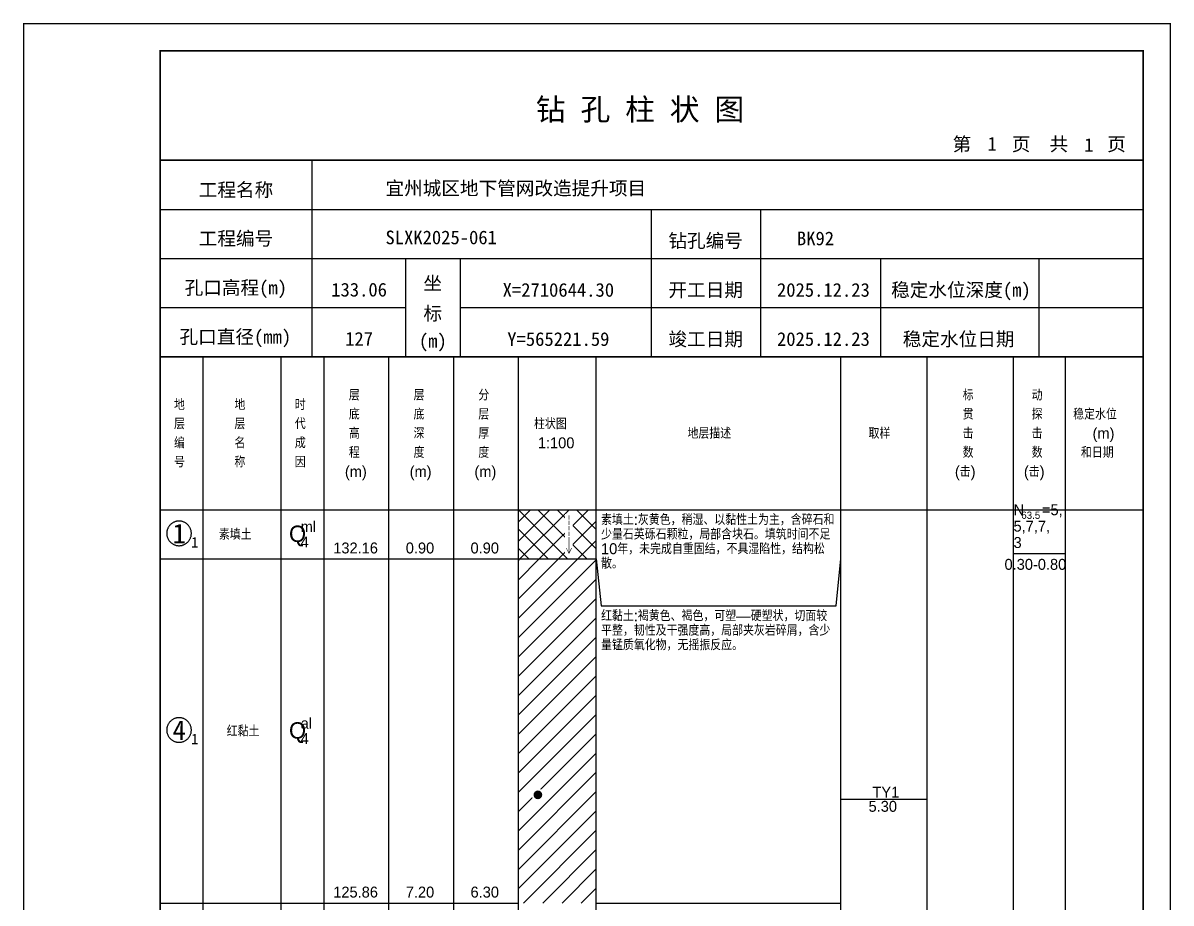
# Model space of a CAD drawing. Header units: millimetres. Extents: x 12489 to 89920, y 4630 to 4927.
# Drawn here: x 32509.3 to 32719.6, y 4765.7 to 4926.8 of the extents above; entities that cross this region are included whole.
import ezdxf
from ezdxf.enums import TextEntityAlignment as Align

# ---------------------------------------------------------------- set-up
doc = ezdxf.new("R2010")
doc.units = ezdxf.units.MM
doc.layers.add('GICAD_QUYANG', color=7, linetype='Continuous')
doc.layers.add('ZZT_TC', color=7, linetype='Continuous')
doc.styles.add('成果图图块', font='', dxfattribs={"height": 2.5})
doc.styles.add('成果图模板', font='')
doc.styles.add('成果图模板标题', font='simhei.ttf')
doc.styles.add('成果图表体', font='Comfont.shx', dxfattribs={"height": 2, "bigfont": 'Hztxt12a.shx'})
doc.styles.get('成果图图块').set_extended_font_data('FangSong_GB2312')
doc.styles.get('成果图模板').set_extended_font_data('FangSong_GB2312')

# ---------------------------------------------------------------- blocks, each defined once
blk = doc.blocks.new('DCBH-1-1-1132', base_point=(0.3, -0.11))
at = {"layer": 'ZZT_TC', "color": 7}
blk.add_polyline3d([(-0.19, 2.31, 0), (-0.3, 2.31, 0), (-0.41, 2.3, 0), (-0.52, 2.29, 0), (-0.63, 2.27, 0), (-0.73, 2.24, 0), (-0.84, 2.21, 0), (-0.95, 2.18, 0), (-1.05, 2.14, 0), (-1.15, 2.09, 0), (-1.25, 2.04, 0), (-1.35, 1.99, 0), (-1.44, 1.93, 0), (-1.53, 1.87, 0), (-1.62, 1.8, 0), (-1.7, 1.73, 0), (-1.78, 1.65, 0), (-1.86, 1.57, 0), (-1.93, 1.49, 0), (-2, 1.4, 0), (-2.06, 1.31, 0), (-2.12, 1.22, 0), (-2.17, 1.12, 0), (-2.22, 1.02, 0), (-2.27, 0.92, 0), (-2.31, 0.82, 0), (-2.34, 0.71, 0), (-2.37, 0.61, 0), (-2.4, 0.5, 0), (-2.41, 0.39, 0), (-2.43, 0.28, 0), (-2.44, 0.17, 0), (-2.44, 0.06, 0), (-2.44, -0.05, 0), (-2.43, -0.16, 0), (-2.41, -0.27, 0), (-2.4, -0.38, 0), (-2.37, -0.49, 0), (-2.34, -0.6, 0), (-2.31, -0.7, 0), (-2.27, -0.8, 0), (-2.22, -0.9, 0), (-2.17, -1, 0), (-2.12, -1.1, 0), (-2.06, -1.19, 0), (-2, -1.28, 0), (-1.93, -1.37, 0), (-1.86, -1.45, 0), (-1.78, -1.53, 0), (-1.7, -1.61, 0), (-1.62, -1.68, 0), (-1.53, -1.75, 0), (-1.44, -1.81, 0), (-1.35, -1.87, 0), (-1.25, -1.93, 0), (-1.15, -1.98, 0), (-1.05, -2.02, 0), (-0.95, -2.06, 0), (-0.84, -2.1, 0), (-0.73, -2.13, 0), (-0.63, -2.15, 0), (-0.52, -2.17, 0), (-0.41, -2.18, 0), (-0.3, -2.19, 0), (-0.19, -2.19, 0), (-0.08, -2.19, 0), (0.03, -2.18, 0), (0.14, -2.17, 0), (0.25, -2.15, 0), (0.36, -2.13, 0), (0.47, -2.1, 0), (0.57, -2.06, 0), (0.67, -2.02, 0), (0.77, -1.98, 0), (0.87, -1.93, 0), (0.97, -1.87, 0), (1.06, -1.81, 0), (1.15, -1.75, 0), (1.24, -1.68, 0), (1.32, -1.61, 0), (1.4, -1.53, 0), (1.48, -1.45, 0), (1.55, -1.37, 0), (1.62, -1.28, 0), (1.68, -1.19, 0), (1.74, -1.1, 0), (1.8, -1, 0), (1.85, -0.9, 0), (1.89, -0.8, 0), (1.93, -0.7, 0), (1.97, -0.6, 0), (2, -0.49, 0), (2.02, -0.38, 0), (2.04, -0.27, 0), (2.05, -0.16, 0), (2.06, -0.05, 0), (2.06, 0.06, 0), (2.06, 0.17, 0), (2.05, 0.28, 0), (2.04, 0.39, 0), (2.02, 0.5, 0), (2, 0.61, 0), (1.97, 0.71, 0), (1.93, 0.82, 0), (1.89, 0.92, 0), (1.85, 1.02, 0), (1.8, 1.12, 0), (1.74, 1.22, 0), (1.68, 1.31, 0), (1.62, 1.4, 0), (1.55, 1.49, 0), (1.48, 1.57, 0), (1.4, 1.65, 0), (1.32, 1.73, 0), (1.24, 1.8, 0), (1.15, 1.87, 0), (1.06, 1.93, 0), (0.97, 1.99, 0), (0.87, 2.04, 0), (0.77, 2.09, 0), (0.67, 2.14, 0), (0.57, 2.18, 0), (0.47, 2.21, 0), (0.36, 2.24, 0), (0.25, 2.27, 0), (0.14, 2.29, 0), (0.03, 2.3, 0), (-0.08, 2.31, 0), (-0.19, 2.31, 0)], dxfattribs=at)
at = {"style": '成果图图块'}
blk.add_text('1', height=3.57, dxfattribs=at).set_placement((-0.16, -1.74), align=Align.CENTER)
blk.add_text('1', height=1.91, dxfattribs=at).set_placement((2.03, -2.53))
blk = doc.blocks.new('DCBH-1-1-1133', base_point=(0.3, -0.11))
at = {"layer": 'ZZT_TC', "color": 7}
blk.add_polyline3d([(-0.19, 2.31, 0), (-0.3, 2.31, 0), (-0.41, 2.3, 0), (-0.52, 2.29, 0), (-0.63, 2.27, 0), (-0.73, 2.24, 0), (-0.84, 2.21, 0), (-0.95, 2.18, 0), (-1.05, 2.14, 0), (-1.15, 2.09, 0), (-1.25, 2.04, 0), (-1.35, 1.99, 0), (-1.44, 1.93, 0), (-1.53, 1.87, 0), (-1.62, 1.8, 0), (-1.7, 1.73, 0), (-1.78, 1.65, 0), (-1.86, 1.57, 0), (-1.93, 1.49, 0), (-2, 1.4, 0), (-2.06, 1.31, 0), (-2.12, 1.22, 0), (-2.17, 1.12, 0), (-2.22, 1.02, 0), (-2.27, 0.92, 0), (-2.31, 0.82, 0), (-2.34, 0.71, 0), (-2.37, 0.61, 0), (-2.4, 0.5, 0), (-2.41, 0.39, 0), (-2.43, 0.28, 0), (-2.44, 0.17, 0), (-2.44, 0.06, 0), (-2.44, -0.05, 0), (-2.43, -0.16, 0), (-2.41, -0.27, 0), (-2.4, -0.38, 0), (-2.37, -0.49, 0), (-2.34, -0.6, 0), (-2.31, -0.7, 0), (-2.27, -0.8, 0), (-2.22, -0.9, 0), (-2.17, -1, 0), (-2.12, -1.1, 0), (-2.06, -1.19, 0), (-2, -1.28, 0), (-1.93, -1.37, 0), (-1.86, -1.45, 0), (-1.78, -1.53, 0), (-1.7, -1.61, 0), (-1.62, -1.68, 0), (-1.53, -1.75, 0), (-1.44, -1.81, 0), (-1.35, -1.87, 0), (-1.25, -1.93, 0), (-1.15, -1.98, 0), (-1.05, -2.02, 0), (-0.95, -2.06, 0), (-0.84, -2.1, 0), (-0.73, -2.13, 0), (-0.63, -2.15, 0), (-0.52, -2.17, 0), (-0.41, -2.18, 0), (-0.3, -2.19, 0), (-0.19, -2.19, 0), (-0.08, -2.19, 0), (0.03, -2.18, 0), (0.14, -2.17, 0), (0.25, -2.15, 0), (0.36, -2.13, 0), (0.47, -2.1, 0), (0.57, -2.06, 0), (0.67, -2.02, 0), (0.77, -1.98, 0), (0.87, -1.93, 0), (0.97, -1.87, 0), (1.06, -1.81, 0), (1.15, -1.75, 0), (1.24, -1.68, 0), (1.32, -1.61, 0), (1.4, -1.53, 0), (1.48, -1.45, 0), (1.55, -1.37, 0), (1.62, -1.28, 0), (1.68, -1.19, 0), (1.74, -1.1, 0), (1.8, -1, 0), (1.85, -0.9, 0), (1.89, -0.8, 0), (1.93, -0.7, 0), (1.97, -0.6, 0), (2, -0.49, 0), (2.02, -0.38, 0), (2.04, -0.27, 0), (2.05, -0.16, 0), (2.06, -0.05, 0), (2.06, 0.06, 0), (2.06, 0.17, 0), (2.05, 0.28, 0), (2.04, 0.39, 0), (2.02, 0.5, 0), (2, 0.61, 0), (1.97, 0.71, 0), (1.93, 0.82, 0), (1.89, 0.92, 0), (1.85, 1.02, 0), (1.8, 1.12, 0), (1.74, 1.22, 0), (1.68, 1.31, 0), (1.62, 1.4, 0), (1.55, 1.49, 0), (1.48, 1.57, 0), (1.4, 1.65, 0), (1.32, 1.73, 0), (1.24, 1.8, 0), (1.15, 1.87, 0), (1.06, 1.93, 0), (0.97, 1.99, 0), (0.87, 2.04, 0), (0.77, 2.09, 0), (0.67, 2.14, 0), (0.57, 2.18, 0), (0.47, 2.21, 0), (0.36, 2.24, 0), (0.25, 2.27, 0), (0.14, 2.29, 0), (0.03, 2.3, 0), (-0.08, 2.31, 0), (-0.19, 2.31, 0)], dxfattribs=at)
at = {"style": '成果图图块'}
blk.add_text('4', height=3.57, dxfattribs=at).set_placement((-0.16, -1.74), align=Align.CENTER)
blk.add_text('1', height=1.91, dxfattribs=at).set_placement((2.03, -2.53))
blk = doc.blocks.new('gkqy1.dwg', base_point=(0.8, 0))
blk.add_wipeout([(-0.2, -0.2), (1.8, -0.2), (1.8, 1.8), (-0.2, 1.8)])
at = {"layer": 'GICAD_QUYANG'}
h = blk.add_hatch(color=7, dxfattribs=at)
edge = h.paths.add_edge_path()
edge.add_arc((0.8, 0.8), 0.8, 0, 360)
blk = doc.blocks.new('zztGLdt.dwg', base_point=(0.5, 0))
blk.add_wipeout([(-0.2, -0.2), (1.2, -0.2), (1.2, 3.2), (-0.2, 3.2)])
at = {"color": 7, "const_width": 0.1}
for points in [[(0.5, 3), (0.5, 0)], [(0, 1), (0.5, 0), (1, 1)]]:
    blk.add_lwpolyline(points, dxfattribs=at)
blk = doc.blocks.new('钻孔柱状图路桥昇龙制图梁世成校核莫家里.dwg92', base_point=(25, 236))
for p, q in [((52.82, 236), (52.82, 272)), ((25, 263), (205, 263)), ((115, 236), (115, 263)), ((135, 236), (135, 263)), ((25, 254), (205, 254)), ((70, 236), (70, 254)), ((80, 236), (80, 254)), ((157, 236), (157, 254)), ((185.95, 236), (185.95, 254)), ((25, 245), (70, 245)), ((80, 245), (205, 245))]:
    blk.add_line(p, q)
for points, const_width in [([(0, 0), (210, 0), (210, 297), (0, 297)], 0.25), ([(25, 5), (205, 5), (205, 292), (25, 292)], 0.3)]:
    blk.add_lwpolyline(points, close=True, dxfattribs=dict(const_width=const_width))
at = {"const_width": 0.3}
for points in [[(25, 272), (205, 272)], [(25, 236), (205, 236)]]:
    blk.add_lwpolyline(points, dxfattribs=at)
for s, height, style, p in [('钻 孔 柱 状 图', 4, '成果图模板标题', (93.8, 279.31)), ('第', 2.5, '成果图模板', (170.12, 273.7)), ('页', 2.5, '成果图模板', (180.96, 273.7)), ('共', 2.5, '成果图模板', (187.88, 273.7)), ('页', 2.5, '成果图模板', (198.44, 273.7)), ('工程名称', 2.5, '成果图模板', (32.07, 265.32)), ('宜州城区地下管网改造提升项目', 2.5, '成果图模板', (66.26, 265.61)), ('工程编号', 2.5, '成果图模板', (32.05, 256.41)), ('SLXK2025-061', 2.5, '成果图模板', (66.26, 256.61)), ('钻孔编号', 2.5, '成果图模板', (118.08, 256)), ('BK92', 2.5, '成果图模板', (141.61, 256.43)), ('孔口高程(m)', 2.5, '成果图模板', (29.48, 247.41)), ('坐', 2.5, '成果图模板', (73.21, 248.24)), ('开工日期', 2.5, '成果图模板', (118.08, 247)), ('稳定水位深度(m)', 2.5, '成果图模板', (158.86, 247)), ('标', 2.5, '成果图模板', (73.21, 242.7)), ('孔口直径(mm)', 2.5, '成果图模板', (28.54, 238.41)), ('(m) ', 2.5, '成果图模板', (72.38, 237.65)), ('竣工日期', 2.5, '成果图模板', (118.08, 238)), ('稳定水位日期', 2.5, '成果图模板', (160.99, 238))]:
    blk.add_text(s, height=height, dxfattribs=dict(style=style)).set_placement(p)
at = {"style": '成果图模板'}
for s, p in [('1', (177.35, 273.74)), ('1', (195.08, 273.53)), ('133.06', (61.43, 247.04)), ('X=2710644.30', (97.92, 247)), ('2025.12.23', (146.46, 247)), ('127', (61.43, 238.04)), ('Y=565221.59', (97.92, 238)), ('2025.12.23', (146.46, 238))]:
    blk.add_text(s, height=2.5, dxfattribs=at).set_placement(p, align=Align.CENTER)

msp = doc.modelspace()

# ---------------------------------------------------------------- hatches: boundary and pattern name
at = {"linetype": 'Continuous'}
h = msp.add_hatch(dxfattribs=at)
h.set_pattern_fill('GKSTT', scale=0.5, style=0, pattern_type=2)
h.set_pattern_definition([(45, (0, 0), (-1.76776695, 1.76776695), []), (135, (0, 0), (-1.76776695, -1.76776695), [])])
h.paths.add_polyline_path([(32600.06, 4828.71), (32614.29, 4828.71), (32614.29, 4837.71), (32600.06, 4837.71)])
h = msp.add_hatch(dxfattribs=at)
h.set_pattern_fill('GKNXT', scale=0.5, style=0, pattern_type=2)
h.set_pattern_definition([(45, (0, 0), (-1.76776695, 1.76776695), [])])
h.paths.add_polyline_path([(32600.06, 4765.71), (32614.29, 4765.71), (32614.29, 4828.71), (32600.06, 4828.71)])

# ---------------------------------------------------------------- linework, layer by layer
at = {"color": 0}
for p, q in [((32534.45, 4837.71), (32542.35, 4837.71)), ((32534.45, 4828.71), (32534.45, 4837.71)), ((32542.35, 4828.71), (32542.35, 4837.71)), ((32534.45, 4828.71), (32542.35, 4828.71)), ((32534.45, 4828.71), (32542.35, 4828.71)), ((32534.45, 4765.71), (32534.45, 4828.71)), ((32542.35, 4765.71), (32542.35, 4828.71)), ((32534.45, 4765.71), (32542.35, 4765.71))]:
    msp.add_line(p, q, dxfattribs=at)
for points in [[(32534.45, 4865.71), (32542.35, 4865.71)], [(32534.45, 4837.71), (32534.45, 4865.71)], [(32542.35, 4837.71), (32542.35, 4865.71)], [(32542.35, 4865.71), (32556.58, 4865.71)], [(32542.35, 4837.71), (32542.35, 4865.71)], [(32556.58, 4837.71), (32556.58, 4865.71)], [(32556.58, 4865.71), (32564.49, 4865.71)], [(32556.58, 4837.71), (32556.58, 4865.71)], [(32564.49, 4837.71), (32564.49, 4865.71)], [(32564.49, 4865.71), (32576.35, 4865.71)], [(32564.49, 4837.71), (32564.49, 4865.71)], [(32576.35, 4837.71), (32576.35, 4865.71)], [(32576.35, 4865.71), (32588.2, 4865.71)], [(32576.35, 4837.71), (32576.35, 4865.71)], [(32588.2, 4837.71), (32588.2, 4865.71)], [(32588.2, 4865.71), (32600.06, 4865.71)], [(32588.2, 4837.71), (32588.2, 4865.71)], [(32600.06, 4837.71), (32600.06, 4865.71)], [(32600.06, 4865.71), (32614.29, 4865.71)], [(32600.06, 4837.71), (32600.06, 4865.71)], [(32614.29, 4837.71), (32614.29, 4865.71)], [(32614.29, 4865.71), (32659.11, 4865.71)], [(32614.29, 4837.71), (32614.29, 4865.71)], [(32659.11, 4837.71), (32659.11, 4865.71)], [(32659.11, 4865.71), (32674.92, 4865.71)], [(32659.11, 4837.71), (32659.11, 4865.71)], [(32674.92, 4837.71), (32674.92, 4865.71)], [(32674.92, 4865.71), (32690.73, 4865.71)], [(32674.92, 4837.71), (32674.92, 4865.71)], [(32690.73, 4837.71), (32690.73, 4865.71)], [(32690.73, 4865.71), (32700.22, 4865.71)], [(32690.73, 4837.71), (32690.73, 4865.71)], [(32700.22, 4837.71), (32700.22, 4865.71)], [(32700.22, 4865.71), (32714.45, 4865.71)], [(32700.22, 4837.71), (32700.22, 4865.71)], [(32714.45, 4837.71), (32714.45, 4865.71)], [(32534.45, 4837.71), (32542.35, 4837.71)], [(32534.45, 4643.71), (32534.45, 4837.71)], [(32534.45, 4837.71), (32542.35, 4837.71)], [(32542.35, 4643.71), (32542.35, 4837.71)], [(32542.35, 4837.71), (32556.58, 4837.71)], [(32542.35, 4643.71), (32542.35, 4837.71)], [(32542.35, 4837.71), (32556.58, 4837.71)], [(32542.35, 4837.71), (32556.58, 4837.71)], [(32542.35, 4828.71), (32542.35, 4837.71)], [(32556.58, 4643.71), (32556.58, 4837.71)], [(32556.58, 4828.71), (32556.58, 4837.71)], [(32556.58, 4837.71), (32564.49, 4837.71)], [(32556.58, 4643.71), (32556.58, 4837.71)], [(32556.58, 4837.71), (32564.49, 4837.71)], [(32556.58, 4837.71), (32564.49, 4837.71)], [(32556.58, 4828.71), (32556.58, 4837.71)], [(32564.49, 4643.71), (32564.49, 4837.71)], [(32564.49, 4828.71), (32564.49, 4837.71)], [(32564.49, 4837.71), (32576.35, 4837.71)], [(32564.49, 4643.71), (32564.49, 4837.71)], [(32564.49, 4837.71), (32576.35, 4837.71)], [(32564.49, 4837.71), (32576.35, 4837.71)], [(32564.49, 4828.71), (32564.49, 4837.71)], [(32576.35, 4643.71), (32576.35, 4837.71)], [(32576.35, 4828.71), (32576.35, 4837.71)], [(32576.35, 4837.71), (32588.2, 4837.71)], [(32576.35, 4643.71), (32576.35, 4837.71)], [(32576.35, 4837.71), (32588.2, 4837.71)], [(32576.35, 4837.71), (32588.2, 4837.71)], [(32576.35, 4828.71), (32576.35, 4837.71)], [(32588.2, 4643.71), (32588.2, 4837.71)], [(32588.2, 4828.71), (32588.2, 4837.71)], [(32588.2, 4837.71), (32600.06, 4837.71)], [(32588.2, 4643.71), (32588.2, 4837.71)], [(32588.2, 4837.71), (32600.06, 4837.71)], [(32588.2, 4837.71), (32600.06, 4837.71)], [(32588.2, 4828.71), (32588.2, 4837.71)], [(32600.06, 4643.71), (32600.06, 4837.71)], [(32600.06, 4828.71), (32600.06, 4837.71)], [(32600.06, 4643.71), (32600.06, 4837.71)], [(32614.29, 4643.71), (32614.29, 4837.71)], [(32614.29, 4837.71), (32659.11, 4837.71)], [(32614.29, 4643.71), (32614.29, 4837.71)], [(32614.29, 4837.71), (32659.11, 4837.71)], [(32614.29, 4828.71), (32614.29, 4837.71)], [(32659.11, 4643.71), (32659.11, 4837.71)], [(32659.11, 4828.71), (32659.11, 4837.71)], [(32659.11, 4837.71), (32674.92, 4837.71)], [(32659.11, 4643.71), (32659.11, 4837.71)], [(32659.11, 4837.71), (32674.92, 4837.71)], [(32674.92, 4643.71), (32674.92, 4837.71)], [(32674.92, 4837.71), (32690.73, 4837.71)], [(32674.92, 4643.71), (32674.92, 4837.71)], [(32674.92, 4837.71), (32690.73, 4837.71)], [(32690.73, 4643.71), (32690.73, 4837.71)], [(32690.73, 4837.71), (32700.22, 4837.71)], [(32690.73, 4643.71), (32690.73, 4837.71)], [(32690.73, 4837.71), (32700.22, 4837.71)], [(32690.73, 4837.71), (32700.22, 4837.71)], [(32690.73, 4829.71), (32690.73, 4837.71)], [(32700.22, 4643.71), (32700.22, 4837.71)], [(32700.22, 4829.71), (32700.22, 4837.71)], [(32700.22, 4837.71), (32714.45, 4837.71)], [(32700.22, 4643.71), (32700.22, 4837.71)], [(32700.22, 4837.71), (32714.45, 4837.71)], [(32714.45, 4643.71), (32714.45, 4837.71)], [(32690.73, 4829.71), (32700.22, 4829.71)], [(32542.35, 4828.71), (32556.58, 4828.71)], [(32542.35, 4828.71), (32556.58, 4828.71)], [(32542.35, 4765.71), (32542.35, 4828.71)], [(32556.58, 4765.71), (32556.58, 4828.71)], [(32556.58, 4828.71), (32564.49, 4828.71)], [(32556.58, 4828.71), (32564.49, 4828.71)], [(32556.58, 4765.71), (32556.58, 4828.71)], [(32564.49, 4765.71), (32564.49, 4828.71)], [(32564.49, 4828.71), (32576.35, 4828.71)], [(32564.49, 4828.71), (32576.35, 4828.71)], [(32564.49, 4765.71), (32564.49, 4828.71)], [(32576.35, 4765.71), (32576.35, 4828.71)], [(32576.35, 4828.71), (32588.2, 4828.71)], [(32576.35, 4828.71), (32588.2, 4828.71)], [(32576.35, 4765.71), (32576.35, 4828.71)], [(32588.2, 4765.71), (32588.2, 4828.71)], [(32588.2, 4828.71), (32600.06, 4828.71)], [(32588.2, 4828.71), (32600.06, 4828.71)], [(32588.2, 4765.71), (32588.2, 4828.71)], [(32600.06, 4765.71), (32600.06, 4828.71)], [(32614.29, 4828.71), (32615.19, 4820.11)], [(32614.29, 4765.71), (32614.29, 4828.71)], [(32658.22, 4820.11), (32659.11, 4828.71)], [(32659.11, 4765.71), (32659.11, 4828.71)], [(32615.19, 4820.11), (32658.22, 4820.11)], [(32659.11, 4784.71), (32674.92, 4784.71)], [(32542.35, 4765.71), (32556.58, 4765.71)], [(32556.58, 4765.71), (32564.49, 4765.71)], [(32564.49, 4765.71), (32576.35, 4765.71)], [(32576.35, 4765.71), (32588.2, 4765.71)], [(32588.2, 4765.71), (32600.06, 4765.71)], [(32614.29, 4765.71), (32659.11, 4765.71)]]:
    msp.add_lwpolyline(points, dxfattribs=at)
at = {"color": 7, "flags": 128}
msp.add_lwpolyline([(32600.06, 4828.71), (32614.29, 4828.71)], dxfattribs=at)

# ---------------------------------------------------------------- block references
for name, p in [('DCBH-1-1-1132', (32538.4, 4833.21)), ('DCBH-1-1-1133', (32538.4, 4797.21))]:
    msp.add_blockref(name, p)

# ---------------------------------------------------------------- texts
at = {"color": 0, "style": '成果图表体'}
for s, height, p in [('层', 2, (32569, 4857.71)), ('层', 2, (32580.85, 4857.71)), ('分', 2, (32592.71, 4857.71)), ('标', 2, (32681.41, 4857.71)), ('动', 2, (32694.05, 4857.71)), ('地', 2, (32536.98, 4855.96)), ('地', 2, (32548.05, 4855.96)), ('时', 2, (32559.11, 4855.96)), ('底', 2, (32569, 4854.21)), ('底', 2, (32580.85, 4854.21)), ('层', 2, (32592.71, 4854.21)), ('贯', 2, (32681.41, 4854.21)), ('探', 2, (32694.05, 4854.21)), ('稳定水位', 2, (32701.65, 4854.21)), ('层', 2, (32536.98, 4852.46)), ('层', 2, (32548.05, 4852.46)), ('代', 2, (32559.11, 4852.46)), ('高', 2, (32569, 4850.71)), ('深', 2, (32580.85, 4850.71)), ('厚', 2, (32592.71, 4850.71)), ('柱状图', 2, (32602.91, 4852.46)), ('地层描述', 2, (32631.02, 4850.71)), ('取样', 2, (32664.18, 4850.71)), ('击', 2, (32681.41, 4850.71)), ('击', 2, (32694.05, 4850.71)), ('(m)', 2, (32705.2, 4850.71)), ('编', 2, (32536.98, 4848.96)), ('名', 2, (32548.05, 4848.96)), ('成', 2, (32559.11, 4848.96)), ('1:100', 2, (32603.62, 4848.96)), ('程', 2, (32569, 4847.21)), ('度', 2, (32580.85, 4847.21)), ('度', 2, (32592.71, 4847.21)), ('数', 2, (32681.41, 4847.21)), ('数', 2, (32694.05, 4847.21)), ('和日期', 2, (32703.07, 4847.21)), ('号', 2, (32536.98, 4845.46)), ('称', 2, (32548.05, 4845.46)), ('因', 2, (32559.11, 4845.46)), ('(m)', 2, (32568.28, 4843.71)), ('(m)', 2, (32580.14, 4843.71)), ('(m)', 2, (32592, 4843.71)), ('(击)', 2, (32679.99, 4843.71)), ('(击)', 2, (32692.63, 4843.71)), ('N', 2, (32690.73, 4836.71)), ('=5,', 2, (32695.94, 4836.71)), ('63.5', 1.333, (32692.15, 4836.04)), ('素填土', 2, (32545.2, 4832.21)), ('Q', 3, (32558.05, 4831.81)), ('ml', 2, (32560.18, 4833.61)), ('5,7,7,', 2, (32690.73, 4833.71)), ('4', 2, (32560.18, 4830.81)), ('132.16', 2, (32566.15, 4829.71)), ('0.90', 2, (32579.43, 4829.71)), ('0.90', 2, (32591.29, 4829.71)), ('3', 2, (32690.73, 4830.71)), ('0.30-0.80', 2, (32689.08, 4826.71)), ('红黏土', 2, (32546.63, 4796.21)), ('Q', 3, (32558.05, 4795.81)), ('al', 2, (32560.18, 4797.61)), ('4', 2, (32560.18, 4794.81)), ('TY1', 2, (32664.89, 4785.01)), ('5.30', 2, (32664.18, 4782.41)), ('125.86', 2, (32566.15, 4766.71)), ('7.20', 2, (32579.43, 4766.71)), ('6.30', 2, (32591.29, 4766.71))]:
    msp.add_text(s, height=height, dxfattribs=at).set_placement(p)
at = {"color": 0, "char_height": 2, "width": 43.0292, "attachment_point": 1, "line_spacing_factor": 0.8, "style": '成果图表体'}
for s, insert in [('素填土:灰黄色，稍湿、以黏性土为主，含碎石和少量石英砾石颗粒，局部含块石。填筑时间不足10年，未完成自重固结，不具湿陷性，结构松散。', (32615.19, 4836.91)), ('红黏土:褐黄色、褐色，可塑—硬塑状，切面较平整，韧性及干强度高，局部夹灰岩碎屑，含少量锰质氧化物，无摇振反应。', (32615.19, 4819.31))]:
    msp.add_mtext(s, dxfattribs=dict(at, insert=insert))

# ---------------------------------------------------------------- next in the draw order: block references
for name, p in [('zztGLdt.dwg', (32609.31, 4833.71)), ('gkqy1.dwg', (32603.62, 4784.71))]:
    msp.add_blockref(name, p)

# ---------------------------------------------------------------- next in the draw order: linework, layer by layer
at = {"color": 0}
msp.add_lwpolyline([(32600.06, 4837.71), (32614.29, 4837.71)], dxfattribs=at)
msp.add_lwpolyline([(32600.06, 4837.71), (32614.29, 4837.71)], dxfattribs=at)

# ---------------------------------------------------------------- next in the draw order: block references
msp.add_blockref('zztGLdt.dwg', (32609.31, 4832.71))

# ---------------------------------------------------------------- next in the draw order: block references
msp.add_blockref('zztGLdt.dwg', (32609.31, 4831.71))

# ---------------------------------------------------------------- next in the draw order: block references
msp.add_blockref('zztGLdt.dwg', (32609.31, 4830.71))

# ---------------------------------------------------------------- next in the draw order: block references
msp.add_blockref('zztGLdt.dwg', (32609.31, 4829.71))

# ---------------------------------------------------------------- next in the draw order: block references
msp.add_blockref('钻孔柱状图路桥昇龙制图梁世成校核莫家里.dwg92', (32534.45, 4865.71))

doc.saveas('drawing.dxf')
